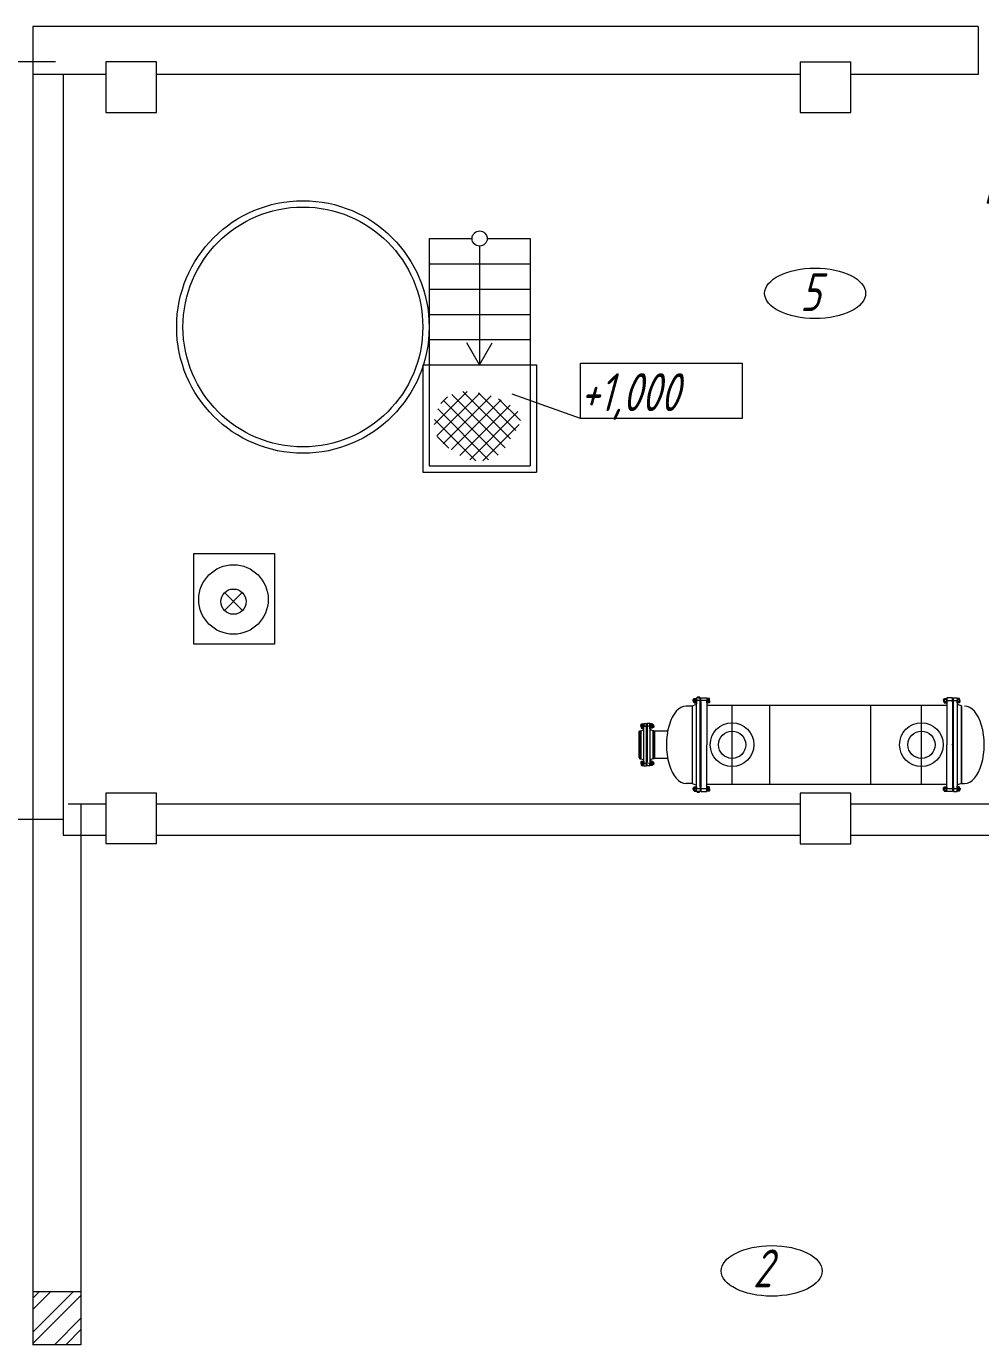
# Model space of a CAD drawing. Header units: millimetres. Extents: x 1663 to 6300, y 431 to 1491.
# Drawn here: x 2607.8 to 2683.4, y 1112.7 to 1217.1 of the extents above; entities that cross this region are included whole.
import ezdxf

# ---------------------------------------------------------------- set-up
doc = ezdxf.new("R2010")
doc.units = ezdxf.units.MM
for name, color, linetype, lineweight in [('Линия связи (Вновь)', 3, 'Continuous', 60), ('Строительный', 251, 'Continuous', 13), ('Текст', 2, 'Continuous', 25)]:
    doc.layers.add(name, color=color, linetype=linetype, lineweight=lineweight)
doc.styles.add('Simplex', font='simplex.shx', dxfattribs={"width": 0.7, "oblique": 15})

# ---------------------------------------------------------------- blocks, each defined once
blk = doc.blocks.new('A$C178B2837')
at = {"layer": 'Строительный', "ltscale": 100}
for p, q in [((119.26, 402.51), (44.36, 402.51)), ((44.36, 402.51), (44.36, 298.12)), ((119.26, 402.51), (119.26, 398.71)), ((46.16, 399.71), (8, 399.71)), ((54.16, 399.7), (50.16, 399.7)), ((50.16, 399.7), (50.16, 395.7)), ((54.16, 395.7), (54.16, 399.7)), ((105.16, 399.7), (105.16, 395.7)), ((105.16, 399.7), (109.16, 399.7)), ((109.16, 395.7), (109.16, 399.7)), ((50.16, 398.71), (44.36, 398.71)), ((46.76, 398.71), (46.76, 338.46)), ((105.16, 398.71), (54.16, 398.71)), ((119.26, 398.71), (109.16, 398.71)), ((50.16, 395.7), (54.16, 395.7)), ((105.16, 395.7), (109.16, 395.7)), ((75.76, 385.71), (79.16, 385.71)), ((75.76, 385.71), (75.76, 367.71)), ((80.36, 385.71), (83.76, 385.71)), ((83.76, 385.71), (83.76, 367.71)), ((79.76, 385.11), (79.76, 375.71)), ((75.76, 383.71), (83.76, 383.71)), ((75.76, 381.71), (83.76, 381.71)), ((75.76, 379.71), (83.76, 379.71)), ((75.76, 377.71), (83.76, 377.71)), ((79.76, 375.71, -0.75), (78.76, 377.45, -0.75)), ((79.76, 375.71, -0.75), (80.76, 377.45, -0.75)), ((87.74, 375.84), (100.57, 375.84)), ((87.74, 371.46), (87.74, 375.84)), ((100.57, 375.84), (100.57, 371.46)), ((75.26, 375.71), (84.26, 375.71)), ((75.26, 375.71), (75.26, 367.21)), ((84.26, 375.71), (84.26, 367.21)), ((76.15, 370.98), (78.78, 373.61)), ((76.37, 370.08), (79.78, 373.48)), ((76.69, 372.64), (77.22, 373.17)), ((76.88, 369.46), (80.67, 373.25)), ((76.9, 372.89), (81.24, 368.56)), ((77.51, 368.97), (81.47, 372.93)), ((77.55, 373.37), (81.79, 369.13)), ((78.44, 373.6), (82.2, 369.85)), ((79.66, 373.5), (82.64, 370.52)), ((81.26, 373.02), (82.99, 371.3)), ((87.74, 371.46), (82.33, 373.38)), ((76.44, 372.23), (80.47, 368.2)), ((78.19, 368.53), (82.19, 372.53)), ((78.98, 368.19), (82.79, 372.01)), ((76.18, 371.38), (79.45, 368.1)), ((80.02, 368.11), (82.9, 370.99)), ((100.57, 371.46), (87.74, 371.46)), ((76.39, 370.04), (77.33, 369.1)), ((75.76, 367.71), (83.76, 367.71)), ((75.26, 367.21), (84.26, 367.21)), ((57.13, 360.77), (63.52, 360.77)), ((57.13, 353.58), (57.13, 360.77)), ((63.52, 360.77), (63.52, 353.58)), ((59.56, 356.25), (60.96, 357.68)), ((59.56, 357.67), (60.97, 356.26)), ((63.62, 356.96), (63.62, 356.96)), ((63.52, 353.58), (57.13, 353.58)), ((96.59, 348.69), (96.12, 348.69)), ((96.59, 348.71), (96.89, 348.81)), ((96.59, 348.71), (96.6, 342.55)), ((98, 349.13), (96.63, 349.13)), ((96.68, 349.2), (96.71, 349.23)), ((96.68, 349.13), (96.68, 349.2)), ((96.68, 349.13), (96.68, 349.05)), ((96.68, 349.05), (96.71, 349.03)), ((96.69, 349.21), (96.74, 349.21)), ((96.69, 349.04), (96.74, 349.04)), ((96.71, 349.23), (96.74, 349.23)), ((96.71, 349.23), (96.71, 349.13)), ((96.71, 349.03), (96.71, 349.13)), ((96.71, 349.03), (96.74, 349.03)), ((96.74, 349.28), (96.75, 349.3)), ((96.74, 349.13), (96.74, 349.28)), ((96.74, 349.13), (96.74, 348.98)), ((96.74, 348.98), (96.75, 348.95)), ((96.75, 349.3), (96.93, 349.3)), ((96.75, 349.21), (96.93, 349.21)), ((96.75, 349.04), (96.93, 349.04)), ((96.75, 348.95), (96.93, 348.95)), ((96.93, 349.3), (96.94, 349.28)), ((96.93, 348.95), (96.94, 348.98)), ((96.94, 349.33), (96.94, 348.87)), ((97.23, 349.33), (96.94, 349.33)), ((96.94, 349.28), (96.94, 349.13)), ((96.94, 349.24), (96.94, 349.24)), ((96.94, 348.98), (96.94, 349.13)), ((96.94, 349.04), (96.94, 349.04)), ((96.94, 349.03), (96.94, 349.03)), ((96.95, 341.93), (96.94, 348.87)), ((97.02, 349.39), (97, 349.38)), ((97, 349.38), (97, 349.33)), ((97.1, 349.33), (97, 349.33)), ((97.1, 349.39), (97.02, 349.39)), ((97.05, 349.38), (97.05, 349.33)), ((97.08, 349.13), (97.08, 349.13)), ((97.1, 349.39), (97.19, 349.39)), ((97.1, 349.33), (97.2, 349.33)), ((97.15, 349.38), (97.15, 349.33)), ((97.19, 349.39), (97.2, 349.38)), ((97.2, 349.38), (97.2, 349.33)), ((97.23, 349.03), (97.23, 349.33)), ((97.29, 349.23), (97.23, 349.23)), ((97.23, 348.94), (97.23, 349.03)), ((97.29, 349.03), (97.23, 349.03)), ((97.26, 348.94), (97.23, 348.94)), ((97.24, 342.29), (97.23, 348.94)), ((97.29, 349.02), (97.26, 348.99)), ((97.26, 348.82), (97.26, 348.99)), ((97.26, 345.63), (97.26, 348.82)), ((97.26, 348.82), (97.26, 348.82)), ((97.29, 349.33), (97.76, 349.33)), ((97.29, 349.03), (97.29, 349.33)), ((97.29, 349.02), (97.29, 349.03)), ((97.29, 349.03), (97.29, 342.23)), ((97.76, 349.33), (97.76, 345.63)), ((97.77, 349.3), (97.76, 349.28)), ((97.76, 349.28), (97.76, 349.13)), ((97.76, 349.24), (97.76, 349.24)), ((97.76, 348.98), (97.76, 349.13)), ((97.76, 349.04), (97.76, 349.04)), ((97.76, 349.03), (97.76, 349.03)), ((97.77, 348.95), (97.76, 348.98)), ((97.76, 348.75), (116.76, 348.75)), ((97.95, 349.3), (97.77, 349.3)), ((97.95, 349.21), (97.77, 349.21)), ((97.95, 349.04), (97.77, 349.04)), ((97.95, 348.95), (97.77, 348.95)), ((97.96, 349.28), (97.95, 349.3)), ((97.96, 348.98), (97.95, 348.95)), ((97.96, 349.13), (97.96, 349.28)), ((97.98, 349.2), (97.96, 349.22)), ((97.97, 349.21), (97.96, 349.21)), ((97.96, 349.13), (97.96, 348.98)), ((97.98, 349.05), (97.96, 349.03)), ((97.97, 349.04), (97.96, 349.04)), ((97.98, 349.13), (97.98, 349.2)), ((97.98, 349.13), (97.98, 349.05)), ((99.76, 342.51), (99.76, 348.75)), ((102.76, 342.51), (102.76, 348.75)), ((110.76, 342.51), (110.76, 348.75)), ((114.76, 342.51), (114.76, 348.75)), ((116.5, 349.2), (116.53, 349.23)), ((116.5, 349.13), (116.5, 349.2)), ((116.5, 349.13), (116.5, 349.05)), ((116.5, 349.05), (116.53, 349.03)), ((116.51, 349.21), (116.56, 349.21)), ((116.51, 349.04), (116.56, 349.04)), ((116.53, 349.23), (116.56, 349.23)), ((116.53, 349.23), (116.53, 349.13)), ((116.53, 349.03), (116.53, 349.13)), ((116.53, 349.03), (116.56, 349.03)), ((116.56, 349.28), (116.57, 349.3)), ((116.56, 349.13), (116.56, 349.28)), ((116.56, 349.13), (116.56, 348.98)), ((116.56, 348.98), (116.57, 348.95)), ((116.57, 349.3), (116.75, 349.3)), ((116.57, 349.21), (116.75, 349.21)), ((116.57, 349.04), (116.75, 349.04)), ((116.57, 348.95), (116.75, 348.95)), ((116.73, 349.13), (117.26, 349.13)), ((116.75, 349.3), (116.76, 349.28)), ((116.75, 348.95), (116.76, 348.98)), ((117.23, 349.33), (116.76, 349.33)), ((116.76, 349.33), (116.76, 347.56)), ((116.76, 349.28), (116.76, 349.13)), ((116.76, 349.23), (116.76, 349.23)), ((116.76, 349.21), (116.76, 349.21)), ((116.76, 348.98), (116.76, 349.13)), ((116.9, 349.13), (116.9, 349.13)), ((117.23, 349.02), (117.23, 349.33)), ((117.29, 349.23), (117.23, 349.23)), ((117.29, 349.03), (117.23, 349.03)), ((117.23, 349.02), (117.23, 342.03)), ((117.23, 349.02), (117.26, 348.99)), ((117.26, 348.94), (117.26, 348.99)), ((117.26, 345.63), (117.26, 348.94)), ((117.26, 348.94), (117.29, 348.94)), ((117.27, 349.13), (117.6, 349.13)), ((117.29, 349.33), (117.58, 349.33)), ((117.29, 348.94), (117.29, 349.33)), ((117.29, 345.63), (117.29, 348.94)), ((117.4, 349.13), (117.4, 349.13)), ((117.58, 349.33), (117.58, 342.38)), ((117.59, 349.3), (117.58, 349.28)), ((117.58, 349.28), (117.58, 349.13)), ((117.58, 348.98), (117.58, 349.13)), ((117.58, 349.04), (117.58, 349.04)), ((117.58, 349.03), (117.58, 349.03)), ((117.59, 348.95), (117.58, 348.98)), ((117.77, 349.3), (117.59, 349.3)), ((117.77, 349.21), (117.59, 349.21)), ((117.77, 349.04), (117.59, 349.04)), ((117.77, 348.95), (117.59, 348.95)), ((117.93, 348.71), (117.63, 348.81)), ((117.78, 349.28), (117.77, 349.3)), ((117.78, 348.98), (117.77, 348.95)), ((117.78, 349.13), (117.78, 349.28)), ((117.8, 349.2), (117.78, 349.22)), ((117.79, 349.21), (117.78, 349.21)), ((117.78, 349.13), (117.78, 348.98)), ((117.8, 349.05), (117.78, 349.03)), ((117.79, 349.04), (117.78, 349.04)), ((117.8, 349.13), (117.8, 349.2)), ((117.8, 349.13), (117.8, 349.05)), ((117.93, 348.71), (117.93, 345.63)), ((117.93, 345.63), (117.93, 348.69)), ((92.4, 346.65), (92.45, 346.74)), ((92.4, 344.61), (92.4, 346.65)), ((92.45, 346.74), (92.55, 346.74)), ((92.45, 344.52), (92.45, 346.74)), ((93.57, 347.1), (92.48, 347.1)), ((92.55, 347.17), (92.57, 347.19)), ((92.55, 347.17), (92.57, 347.19)), ((92.55, 347.1), (92.55, 347.17)), ((92.55, 347.1), (92.55, 347.17)), ((92.55, 347.1), (92.55, 347.02)), ((92.55, 347.1), (92.55, 347.02)), ((92.55, 347.02), (92.57, 347)), ((92.55, 347.02), (92.57, 347)), ((92.55, 346.74), (92.71, 346.8)), ((92.55, 344.52), (92.55, 346.74)), ((92.56, 347.19), (92.57, 347.19)), ((92.56, 347.19), (92.57, 347.19)), ((92.56, 347.01), (92.57, 347.01)), ((92.56, 347.01), (92.57, 347.01)), ((92.57, 347.25), (92.58, 347.27)), ((92.57, 347.25), (92.58, 347.27)), ((92.57, 347.1), (92.57, 347.25)), ((92.57, 347.1), (92.57, 347.25)), ((92.57, 347.1), (92.57, 346.95)), ((92.57, 347.1), (92.57, 346.95)), ((92.57, 346.95), (92.58, 346.93)), ((92.57, 346.95), (92.58, 346.93)), ((92.58, 347.27), (92.76, 347.27)), ((92.58, 347.27), (92.76, 347.27)), ((92.58, 347.19), (92.76, 347.19)), ((92.58, 347.19), (92.76, 347.19)), ((92.58, 347.01), (92.76, 347.01)), ((92.58, 347.01), (92.76, 347.01)), ((92.58, 346.93), (92.76, 346.93)), ((92.58, 346.93), (92.76, 346.93)), ((92.75, 347.1), (93, 347.1)), ((92.76, 347.27), (92.77, 347.25)), ((92.76, 347.27), (92.77, 347.25)), ((92.76, 346.93), (92.77, 346.95)), ((92.76, 346.93), (92.77, 346.95)), ((92.77, 343.95), (92.77, 347.3)), ((92.77, 347.3), (92.98, 347.3)), ((92.77, 347.25), (92.77, 347.1)), ((92.77, 347.25), (92.77, 347.1)), ((92.77, 346.95), (92.77, 347.1)), ((92.77, 346.95), (92.77, 347.1)), ((92.98, 343.95), (92.98, 347.3)), ((92.98, 347.2), (93.04, 347.2)), ((92.98, 347.2), (93.04, 347.2)), ((92.98, 347), (93.04, 347)), ((92.98, 347), (93.04, 347)), ((92.98, 346.93), (93.01, 346.93)), ((93.04, 347), (93.01, 346.97)), ((93.01, 346.97), (93.01, 346.93)), ((93.01, 346.93), (93.01, 344.44)), ((93.25, 347.3), (93.04, 347.3)), ((93.04, 347.3), (93.04, 344.26)), ((93.04, 347), (93.04, 347)), ((93.25, 346.9), (93.25, 347.3)), ((93.26, 347.27), (93.25, 347.25)), ((93.26, 347.27), (93.25, 347.25)), ((93.25, 347.25), (93.25, 347.1)), ((93.25, 347.25), (93.25, 347.1)), ((93.25, 346.95), (93.25, 347.1)), ((93.25, 346.95), (93.25, 347.1)), ((93.26, 346.93), (93.25, 346.95)), ((93.26, 346.93), (93.25, 346.95)), ((93.25, 346.9), (93.25, 343.95)), ((93.44, 347.27), (93.26, 347.27)), ((93.44, 347.27), (93.26, 347.27)), ((93.44, 347.19), (93.26, 347.19)), ((93.44, 347.19), (93.26, 347.19)), ((93.44, 347.01), (93.26, 347.01)), ((93.44, 347.01), (93.26, 347.01)), ((93.44, 346.93), (93.26, 346.93)), ((93.44, 346.93), (93.26, 346.93)), ((93.47, 346.74), (93.32, 346.8)), ((93.45, 347.25), (93.44, 347.27)), ((93.45, 347.25), (93.44, 347.27)), ((93.45, 346.95), (93.44, 346.93)), ((93.45, 346.95), (93.44, 346.93)), ((93.45, 347.1), (93.45, 347.25)), ((93.45, 347.1), (93.45, 347.25)), ((93.53, 347.2), (93.45, 347.2)), ((93.53, 347.2), (93.45, 347.2)), ((93.54, 347.19), (93.45, 347.19)), ((93.54, 347.19), (93.45, 347.19)), ((93.45, 347.1), (93.45, 346.95)), ((93.45, 347.1), (93.45, 346.95)), ((93.54, 347.01), (93.45, 347.01)), ((93.54, 347.01), (93.45, 347.01)), ((93.53, 347), (93.45, 347)), ((93.53, 347), (93.45, 347)), ((93.57, 346.74), (93.47, 346.74)), ((93.47, 346.74), (93.47, 344.52)), ((93.55, 347.17), (93.53, 347.2)), ((93.53, 347.2), (93.53, 347.1)), ((93.55, 347.17), (93.53, 347.2)), ((93.53, 347.2), (93.53, 347.1)), ((93.53, 347), (93.53, 347.1)), ((93.53, 347), (93.53, 347.1)), ((93.55, 347.02), (93.53, 347)), ((93.55, 347.02), (93.53, 347)), ((93.55, 347.1), (93.55, 347.17)), ((93.55, 347.1), (93.55, 347.17)), ((93.55, 347.1), (93.55, 347.02)), ((93.55, 347.1), (93.55, 347.02)), ((93.62, 346.71), (93.57, 346.74)), ((93.57, 346.74), (93.57, 344.52)), ((93.62, 346.71), (93.62, 344.55)), ((94.66, 346.71), (93.62, 346.71)), ((93.62, 346.65), (93.62, 344.61)), ((116.76, 347.56), (116.76, 345.63)), ((97.26, 345.63), (97.26, 342.31)), ((97.76, 343.7), (97.76, 345.63)), ((116.76, 343.7), (116.76, 345.63)), ((117.23, 345.59), (117.23, 345.67)), ((117.26, 345.63), (117.26, 342.43)), ((117.29, 342.31), (117.29, 345.63)), ((117.93, 342.57), (117.93, 345.63)), ((117.93, 345.63), (117.93, 342.55)), ((92.4, 344.61), (92.45, 344.52)), ((92.45, 344.52), (92.55, 344.52)), ((92.55, 344.52), (92.71, 344.45)), ((93.47, 344.52), (93.32, 344.45)), ((93.57, 344.52), (93.47, 344.52)), ((93.62, 344.55), (93.57, 344.52)), ((94.66, 344.55), (93.62, 344.55)), ((93.04, 344.15), (92.5, 344.15)), ((92.55, 344.23), (92.57, 344.25)), ((92.55, 344.23), (92.57, 344.25)), ((92.55, 344.15), (92.55, 344.23)), ((92.55, 344.15), (92.55, 344.23)), ((92.55, 344.15), (92.55, 344.08)), ((92.55, 344.15), (92.55, 344.08)), ((92.55, 344.08), (92.57, 344.06)), ((92.55, 344.08), (92.57, 344.06)), ((92.56, 344.24), (92.57, 344.24)), ((92.56, 344.24), (92.57, 344.24)), ((92.56, 344.07), (92.57, 344.07)), ((92.56, 344.07), (92.57, 344.07)), ((92.57, 344.3), (92.58, 344.33)), ((92.57, 344.3), (92.58, 344.33)), ((92.57, 344.15), (92.57, 344.3)), ((92.57, 344.15), (92.57, 344.3)), ((92.57, 344.15), (92.57, 344)), ((92.57, 344.15), (92.57, 344)), ((92.57, 344), (92.58, 343.98)), ((92.57, 344), (92.58, 343.98)), ((92.58, 344.33), (92.76, 344.33)), ((92.58, 344.33), (92.76, 344.33)), ((92.58, 344.24), (92.76, 344.24)), ((92.58, 344.24), (92.76, 344.24)), ((92.58, 344.07), (92.76, 344.07)), ((92.58, 344.07), (92.76, 344.07)), ((92.58, 343.98), (92.76, 343.98)), ((92.58, 343.98), (92.76, 343.98)), ((92.75, 344.15), (93, 344.15)), ((92.76, 344.33), (92.77, 344.3)), ((92.76, 344.33), (92.77, 344.3)), ((92.76, 343.98), (92.77, 344)), ((92.76, 343.98), (92.77, 344)), ((92.77, 344.3), (92.77, 344.15)), ((92.77, 344.3), (92.77, 344.15)), ((92.77, 344), (92.77, 344.15)), ((92.77, 344), (92.77, 344.15)), ((92.77, 343.95), (92.98, 343.95)), ((92.98, 344.33), (93.01, 344.33)), ((92.98, 344.25), (93.04, 344.25)), ((92.98, 344.25), (93.04, 344.25)), ((92.98, 344.05), (93.04, 344.05)), ((92.98, 344.05), (93.04, 344.05)), ((93.01, 344.45), (93.01, 344.29)), ((93.04, 344.26), (93.01, 344.29)), ((93.04, 344.25), (93.04, 344.26)), ((93.04, 343.95), (93.04, 344.25)), ((93.25, 343.95), (93.04, 343.95)), ((93.59, 344.15), (93.15, 344.15)), ((93.26, 344.33), (93.25, 344.3)), ((93.26, 344.33), (93.25, 344.3)), ((93.25, 344.3), (93.25, 344.15)), ((93.25, 344.3), (93.25, 344.15)), ((93.25, 344), (93.25, 344.15)), ((93.25, 344), (93.25, 344.15)), ((93.26, 343.98), (93.25, 344)), ((93.26, 343.98), (93.25, 344)), ((93.44, 344.33), (93.26, 344.33)), ((93.44, 344.33), (93.26, 344.33)), ((93.44, 344.24), (93.26, 344.24)), ((93.44, 344.24), (93.26, 344.24)), ((93.44, 344.07), (93.26, 344.07)), ((93.44, 344.07), (93.26, 344.07)), ((93.44, 343.98), (93.26, 343.98)), ((93.44, 343.98), (93.26, 343.98)), ((93.45, 344.3), (93.44, 344.33)), ((93.45, 344.3), (93.44, 344.33)), ((93.45, 344), (93.44, 343.98)), ((93.45, 344), (93.44, 343.98)), ((93.45, 344.15), (93.45, 344.3)), ((93.45, 344.15), (93.45, 344.3)), ((93.53, 344.25), (93.45, 344.25)), ((93.53, 344.25), (93.45, 344.25)), ((93.54, 344.24), (93.45, 344.24)), ((93.54, 344.24), (93.45, 344.24)), ((93.45, 344.15), (93.45, 344)), ((93.45, 344.15), (93.45, 344)), ((93.54, 344.07), (93.45, 344.07)), ((93.54, 344.07), (93.45, 344.07)), ((93.53, 344.05), (93.45, 344.05)), ((93.53, 344.05), (93.45, 344.05)), ((93.55, 344.23), (93.53, 344.25)), ((93.53, 344.25), (93.53, 344.15)), ((93.55, 344.23), (93.53, 344.25)), ((93.53, 344.25), (93.53, 344.15)), ((93.53, 344.05), (93.53, 344.15)), ((93.53, 344.05), (93.53, 344.15)), ((93.55, 344.08), (93.53, 344.05)), ((93.55, 344.08), (93.53, 344.05)), ((93.55, 344.15), (93.55, 344.23)), ((93.55, 344.15), (93.55, 344.23)), ((93.55, 344.15), (93.55, 344.08)), ((93.55, 344.15), (93.55, 344.08)), ((97.76, 341.93), (97.76, 343.7)), ((116.76, 341.93), (116.76, 343.7)), ((96.59, 342.57), (96.12, 342.57)), ((96.6, 342.55), (96.9, 342.45)), ((97.76, 342.51), (116.06, 342.51)), ((116.06, 342.51), (116.76, 342.51)), ((117.26, 342.43), (117.26, 342.27)), ((117.93, 342.55), (117.62, 342.45)), ((117.93, 342.57), (118.18, 342.57)), ((54.16, 341.8), (50.16, 341.8)), ((50.16, 341.8), (50.16, 337.8)), ((54.16, 337.8), (54.16, 341.8)), ((98, 342.13), (96.63, 342.13)), ((96.68, 342.2), (96.71, 342.23)), ((96.68, 342.2), (96.71, 342.23)), ((96.68, 342.13), (96.68, 342.2)), ((96.68, 342.13), (96.68, 342.2)), ((96.68, 342.13), (96.68, 342.05)), ((96.68, 342.13), (96.68, 342.05)), ((96.68, 342.05), (96.71, 342.03)), ((96.68, 342.05), (96.71, 342.03)), ((96.69, 342.21), (96.75, 342.21)), ((96.69, 342.21), (96.75, 342.21)), ((96.69, 342.04), (96.75, 342.04)), ((96.69, 342.04), (96.75, 342.04)), ((96.71, 342.23), (96.75, 342.23)), ((96.71, 342.23), (96.71, 342.13)), ((96.71, 342.23), (96.75, 342.23)), ((96.71, 342.23), (96.71, 342.13)), ((96.71, 342.03), (96.71, 342.13)), ((96.71, 342.03), (96.71, 342.13)), ((96.71, 342.03), (96.75, 342.03)), ((96.71, 342.03), (96.75, 342.03)), ((96.75, 342.28), (96.76, 342.3)), ((96.75, 342.28), (96.76, 342.3)), ((96.75, 342.13), (96.75, 342.28)), ((96.75, 342.13), (96.75, 342.28)), ((96.75, 342.13), (96.75, 341.98)), ((96.75, 342.13), (96.75, 341.98)), ((96.75, 341.98), (96.76, 341.95)), ((96.75, 341.98), (96.76, 341.95)), ((96.76, 342.3), (96.93, 342.3)), ((96.76, 342.3), (96.93, 342.3)), ((96.76, 342.21), (96.93, 342.21)), ((96.76, 342.21), (96.93, 342.21)), ((96.76, 342.04), (96.93, 342.04)), ((96.76, 342.04), (96.93, 342.04)), ((96.76, 341.95), (96.93, 341.95)), ((96.76, 341.95), (96.93, 341.95)), ((96.93, 342.3), (96.95, 342.28)), ((96.93, 342.3), (96.95, 342.28)), ((96.93, 341.95), (96.95, 341.98)), ((96.93, 341.95), (96.95, 341.98)), ((96.95, 342.28), (96.95, 342.13)), ((96.95, 342.28), (96.95, 342.13)), ((96.95, 342.24), (96.95, 342.24)), ((96.95, 341.98), (96.95, 342.13)), ((96.95, 341.98), (96.95, 342.13)), ((96.95, 342.04), (96.95, 342.04)), ((96.95, 342.03), (96.95, 342.03)), ((97.24, 341.93), (96.95, 341.93)), ((96.99, 341.87), (96.99, 341.93)), ((97.09, 341.93), (96.99, 341.93)), ((97.01, 341.86), (96.99, 341.87)), ((97.09, 341.86), (97.01, 341.86)), ((97.04, 341.87), (97.04, 341.93)), ((97.08, 342.13), (97.08, 342.13)), ((97.08, 342.13), (97.08, 342.13)), ((97.09, 341.93), (97.19, 341.93)), ((97.09, 341.86), (97.17, 341.86)), ((97.14, 341.87), (97.14, 341.93)), ((97.17, 341.86), (97.19, 341.87)), ((97.19, 341.87), (97.19, 341.93)), ((97.24, 342.31), (97.24, 342.23)), ((97.26, 342.31), (97.24, 342.31)), ((97.24, 342.23), (97.24, 341.93)), ((97.29, 342.23), (97.24, 342.23)), ((97.29, 342.23), (97.24, 342.23)), ((97.29, 342.03), (97.24, 342.03)), ((97.29, 342.03), (97.24, 342.03)), ((97.26, 342.31), (97.26, 342.27)), ((97.29, 342.24), (97.26, 342.27)), ((97.29, 342.24), (97.29, 342.03)), ((97.29, 342.13), (97.29, 342.13)), ((97.29, 342.03), (97.29, 341.93)), ((97.29, 341.93), (97.76, 341.93)), ((97.58, 342.13), (97.58, 342.13)), ((97.58, 342.13), (97.58, 342.13)), ((97.77, 342.3), (97.76, 342.28)), ((97.77, 342.3), (97.76, 342.28)), ((97.76, 342.28), (97.76, 342.13)), ((97.76, 342.28), (97.76, 342.13)), ((97.76, 342.24), (97.76, 342.24)), ((97.76, 341.98), (97.76, 342.13)), ((97.76, 341.98), (97.76, 342.13)), ((97.76, 342.04), (97.76, 342.04)), ((97.76, 342.03), (97.76, 342.03)), ((97.76, 342.03), (97.76, 342.03)), ((97.77, 341.95), (97.76, 341.98)), ((97.77, 341.95), (97.76, 341.98)), ((97.95, 342.3), (97.77, 342.3)), ((97.95, 342.3), (97.77, 342.3)), ((97.95, 342.21), (97.77, 342.21)), ((97.95, 342.21), (97.77, 342.21)), ((97.95, 342.04), (97.77, 342.04)), ((97.95, 342.04), (97.77, 342.04)), ((97.95, 341.95), (97.77, 341.95)), ((97.95, 341.95), (97.77, 341.95)), ((97.96, 342.28), (97.95, 342.3)), ((97.96, 342.28), (97.95, 342.3)), ((97.96, 341.98), (97.95, 341.95)), ((97.96, 341.98), (97.95, 341.95)), ((97.96, 342.13), (97.96, 342.28)), ((97.96, 342.13), (97.96, 342.28)), ((97.98, 342.2), (97.96, 342.22)), ((97.98, 342.2), (97.96, 342.22)), ((97.97, 342.21), (97.96, 342.21)), ((97.97, 342.21), (97.96, 342.21)), ((97.96, 342.13), (97.96, 341.98)), ((97.96, 342.13), (97.96, 341.98)), ((97.98, 342.05), (97.96, 342.03)), ((97.98, 342.05), (97.96, 342.03)), ((97.97, 342.04), (97.96, 342.04)), ((97.97, 342.04), (97.96, 342.04)), ((97.98, 342.13), (97.98, 342.2)), ((97.98, 342.13), (97.98, 342.2)), ((97.98, 342.13), (97.98, 342.05)), ((97.98, 342.13), (97.98, 342.05)), ((109.16, 341.79), (105.16, 341.79)), ((105.16, 341.79), (105.16, 337.79)), ((109.16, 337.79), (109.16, 341.79)), ((117.87, 342.13), (116.45, 342.13)), ((116.5, 342.2), (116.52, 342.23)), ((116.5, 342.2), (116.52, 342.23)), ((116.5, 342.13), (116.5, 342.2)), ((116.5, 342.13), (116.5, 342.2)), ((116.5, 342.13), (116.5, 342.05)), ((116.5, 342.13), (116.5, 342.05)), ((116.5, 342.05), (116.52, 342.03)), ((116.5, 342.05), (116.52, 342.03)), ((116.51, 342.21), (116.56, 342.21)), ((116.51, 342.21), (116.56, 342.21)), ((116.51, 342.04), (116.56, 342.04)), ((116.51, 342.04), (116.56, 342.04)), ((116.52, 342.23), (116.56, 342.23)), ((116.52, 342.23), (116.52, 342.13)), ((116.52, 342.23), (116.56, 342.23)), ((116.52, 342.23), (116.52, 342.13)), ((116.52, 342.03), (116.52, 342.13)), ((116.52, 342.03), (116.52, 342.13)), ((116.52, 342.03), (116.56, 342.03)), ((116.52, 342.03), (116.56, 342.03)), ((116.56, 342.28), (116.57, 342.3)), ((116.56, 342.28), (116.57, 342.3)), ((116.56, 342.13), (116.56, 342.28)), ((116.56, 342.13), (116.56, 342.28)), ((116.56, 342.13), (116.56, 341.98)), ((116.56, 342.13), (116.56, 341.98)), ((116.56, 341.98), (116.57, 341.95)), ((116.56, 341.98), (116.57, 341.95)), ((116.57, 342.3), (116.75, 342.3)), ((116.57, 342.3), (116.75, 342.3)), ((116.57, 342.21), (116.75, 342.21)), ((116.57, 342.21), (116.75, 342.21)), ((116.57, 342.04), (116.75, 342.04)), ((116.57, 342.04), (116.75, 342.04)), ((116.57, 341.95), (116.75, 341.95)), ((116.57, 341.95), (116.75, 341.95)), ((116.75, 342.3), (116.76, 342.28)), ((116.75, 342.3), (116.76, 342.28)), ((116.75, 341.95), (116.76, 341.98)), ((116.75, 341.95), (116.76, 341.98)), ((116.76, 342.28), (116.76, 342.13)), ((116.76, 342.28), (116.76, 342.13)), ((116.76, 342.23), (116.76, 342.23)), ((116.76, 342.23), (116.76, 342.23)), ((116.76, 342.21), (116.76, 342.21)), ((116.76, 342.21), (116.76, 342.21)), ((116.76, 341.98), (116.76, 342.13)), ((116.76, 341.98), (116.76, 342.13)), ((116.76, 342.01), (116.76, 342.01)), ((117.23, 341.93), (116.76, 341.93)), ((116.9, 342.13), (116.9, 342.13)), ((116.9, 342.13), (116.9, 342.13)), ((117.23, 342.24), (117.26, 342.27)), ((117.29, 342.23), (117.23, 342.23)), ((117.29, 342.23), (117.23, 342.23)), ((117.23, 342.03), (117.23, 341.93)), ((117.29, 342.03), (117.23, 342.03)), ((117.29, 342.03), (117.23, 342.03)), ((117.26, 342.31), (117.29, 342.31)), ((117.29, 342.31), (117.29, 342.03)), ((117.29, 342.03), (117.29, 341.93)), ((117.29, 341.93), (117.58, 341.93)), ((117.4, 342.13), (117.4, 342.13)), ((117.4, 342.13), (117.4, 342.13)), ((117.4, 342.13), (117.4, 342.13)), ((117.4, 342.13), (117.4, 342.13)), ((117.58, 341.93), (117.58, 342.38)), ((117.59, 342.3), (117.58, 342.28)), ((117.59, 342.3), (117.58, 342.28)), ((117.58, 342.28), (117.58, 342.13)), ((117.58, 342.28), (117.58, 342.13)), ((117.58, 342.24), (117.58, 342.24)), ((117.58, 341.98), (117.58, 342.13)), ((117.58, 341.98), (117.58, 342.13)), ((117.58, 342.04), (117.58, 342.04)), ((117.58, 342.04), (117.58, 342.04)), ((117.58, 342.03), (117.58, 342.03)), ((117.58, 342.03), (117.58, 342.03)), ((117.59, 341.95), (117.58, 341.98)), ((117.59, 341.95), (117.58, 341.98)), ((117.76, 342.3), (117.59, 342.3)), ((117.76, 342.3), (117.59, 342.3)), ((117.76, 342.21), (117.59, 342.21)), ((117.76, 342.21), (117.59, 342.21)), ((117.76, 342.04), (117.59, 342.04)), ((117.76, 342.04), (117.59, 342.04)), ((117.76, 341.95), (117.59, 341.95)), ((117.76, 341.95), (117.59, 341.95)), ((117.78, 342.28), (117.76, 342.3)), ((117.78, 342.28), (117.76, 342.3)), ((117.78, 341.98), (117.76, 341.95)), ((117.78, 341.98), (117.76, 341.95)), ((117.78, 342.13), (117.78, 342.28)), ((117.78, 342.13), (117.78, 342.28)), ((117.8, 342.2), (117.78, 342.22)), ((117.8, 342.2), (117.78, 342.22)), ((117.79, 342.21), (117.78, 342.21)), ((117.79, 342.21), (117.78, 342.21)), ((117.78, 342.13), (117.78, 341.98)), ((117.78, 342.13), (117.78, 341.98)), ((117.8, 342.05), (117.78, 342.03)), ((117.8, 342.05), (117.78, 342.03)), ((117.79, 342.04), (117.78, 342.04)), ((117.79, 342.04), (117.78, 342.04)), ((117.8, 342.13), (117.8, 342.2)), ((117.8, 342.13), (117.8, 342.2)), ((117.8, 342.13), (117.8, 342.05)), ((117.8, 342.13), (117.8, 342.05)), ((47.16, 340.96), (50.16, 340.96)), ((47.16, 340.96), (50.16, 340.96)), ((48.16, 340.96), (48.16, 298.12)), ((54.16, 340.96), (60.6, 340.96)), ((54.16, 340.96), (60.6, 340.96)), ((60.6, 340.96), (105.16, 340.96)), ((71.2, 340.96), (105.16, 340.96)), ((109.16, 340.96), (160.16, 340.96)), ((109.16, 340.96), (160.16, 340.96)), ((46.76, 339.71), (8, 339.71)), ((46.76, 338.46), (50.16, 338.46)), ((54.16, 338.46), (60.6, 338.46)), ((60.6, 338.46), (105.16, 338.46)), ((109.16, 338.46), (160.16, 338.46)), ((50.16, 337.8), (54.16, 337.8)), ((105.16, 337.79), (109.16, 337.79)), ((44.36, 302.32), (48.16, 302.32)), ((44.36, 301.8), (44.89, 302.32)), ((44.36, 299.1), (47.58, 302.32)), ((44.36, 300.9), (45.79, 302.32)), ((44.36, 298.21), (48.16, 302.01)), ((46.08, 298.12), (48.16, 300.21)), ((46.97, 298.12), (48.16, 299.31)), ((48.16, 298.12), (44.34, 298.12))]:
    blk.add_line(p, q, dxfattribs=at)
for centre, radius in [((65.76, 378.71), 10), ((65.76, 378.71), 9.5), ((79.76, 385.71), 0.6), ((60.26, 357.13), 2.75), ((60.26, 357.13), 2.75), ((60.26, 356.96), 1), ((99.76, 345.63), 1.73), ((99.76, 345.63), 1.08), ((114.76, 345.63), 1.73), ((114.76, 345.63), 1.08)]:
    blk.add_circle(centre, radius, dxfattribs=at)
for centre, radius, start, end in [((96.82, 349.26), 0.0803, 156.8388, 213.0259), ((97.04, 349.13), 0.296, 162.989, 180.017), ((97.04, 349.13), 0.296, 180.017, 197.045), ((96.82, 349), 0.0803, 147.0081, 203.1952), ((96.87, 348.87), 0.07, 288.4773, 0.0373), ((96.86, 349.26), 0.0803, 327.0081, 23.1952), ((96.65, 349.13), 0.296, 0.017, 17.045), ((96.65, 349.13), 0.296, 342.989, 0.017), ((96.86, 349), 0.0803, 336.8387, 33.0259), ((97.03, 349.35), 0.0408, 53.1313, 115.5483), ((97.1, 349.24), 0.153, 89.8263, 108.5317), ((97.1, 349.24), 0.153, 71.1209, 89.8263), ((97.18, 349.35), 0.0408, 64.1042, 126.5212), ((97.84, 349.26), 0.0803, 156.8387, 213.0259), ((98.06, 349.13), 0.296, 162.989, 180.017), ((98.06, 349.13), 0.296, 180.017, 197.045), ((97.84, 349), 0.0803, 147.0081, 203.1952), ((97.88, 349.26), 0.0803, 327.0081, 23.1952), ((97.67, 349.13), 0.296, 0.017, 17.045), ((97.67, 349.13), 0.296, 342.989, 0.017), ((97.88, 349), 0.0803, 336.8388, 33.0259), ((116.64, 349.26), 0.0803, 156.8388, 213.0259), ((116.86, 349.13), 0.296, 162.989, 180.017), ((116.86, 349.13), 0.296, 180.017, 197.045), ((116.64, 349), 0.0803, 147.0081, 203.1952), ((116.68, 349.26), 0.0803, 327.0081, 23.1952), ((116.47, 349.13), 0.296, 0.017, 17.045), ((116.47, 349.13), 0.296, 342.989, 0.017), ((116.68, 349), 0.0803, 336.8387, 33.0259), ((117.66, 349.26), 0.0803, 156.8387, 213.0259), ((117.88, 349.13), 0.296, 162.989, 180.017), ((117.88, 349.13), 0.296, 180.017, 197.045), ((117.66, 349), 0.0803, 147.0081, 203.1952), ((117.65, 348.87), 0.07, 179.9627, 251.5227), ((117.7, 349.26), 0.0803, 327.0081, 23.1952), ((117.49, 349.13), 0.296, 0.017, 17.045), ((117.49, 349.13), 0.296, 342.989, 0.017), ((117.7, 349), 0.0803, 336.8388, 33.0259), ((92.65, 347.23), 0.0803, 156.8218, 213.0089), ((92.65, 347.23), 0.0803, 156.8218, 213.0089), ((92.87, 347.1), 0.296, 162.972, 180), ((92.87, 347.1), 0.296, 162.972, 180), ((92.87, 347.1), 0.296, 180, 197.028), ((92.87, 347.1), 0.296, 180, 197.028), ((92.65, 346.97), 0.0803, 146.9911, 203.1782), ((92.65, 346.97), 0.0803, 146.9911, 203.1782), ((92.67, 346.9), 0.105, 292.62, 0), ((92.69, 347.23), 0.0803, 326.9911, 23.1782), ((92.69, 347.23), 0.0803, 326.9911, 23.1782), ((92.48, 347.1), 0.296, 0, 17.028), ((92.48, 347.1), 0.296, 0, 17.028), ((92.48, 347.1), 0.296, 342.972, 0), ((92.48, 347.1), 0.296, 342.972, 0), ((92.69, 346.97), 0.0803, 336.8218, 33.0089), ((92.69, 346.97), 0.0803, 336.8218, 33.0089), ((93.33, 347.23), 0.0803, 156.8218, 213.0089), ((93.33, 347.23), 0.0803, 156.8218, 213.0089), ((93.55, 347.1), 0.296, 162.972, 180), ((93.55, 347.1), 0.296, 162.972, 180), ((93.55, 347.1), 0.296, 180, 197.028), ((93.55, 347.1), 0.296, 180, 197.028), ((93.33, 346.97), 0.0803, 146.9911, 203.1782), ((93.33, 346.97), 0.0803, 146.9911, 203.1782), ((93.36, 346.9), 0.105, 180, 247.38), ((93.37, 347.23), 0.0803, 326.9911, 23.1782), ((93.37, 347.23), 0.0803, 326.9911, 23.1782), ((93.16, 347.1), 0.296, 0, 17.028), ((93.16, 347.1), 0.296, 0, 17.028), ((93.16, 347.1), 0.296, 342.972, 0), ((93.16, 347.1), 0.296, 342.972, 0), ((93.37, 346.97), 0.0803, 336.8218, 33.0089), ((93.37, 346.97), 0.0803, 336.8218, 33.0089), ((92.65, 344.28), 0.0803, 156.8218, 213.0089), ((92.65, 344.28), 0.0803, 156.8218, 213.0089), ((92.87, 344.15), 0.296, 162.972, 180), ((92.87, 344.15), 0.296, 162.972, 180), ((92.87, 344.15), 0.296, 180, 197.028), ((92.87, 344.15), 0.296, 180, 197.028), ((92.65, 344.02), 0.0803, 146.9911, 203.1782), ((92.65, 344.02), 0.0803, 146.9911, 203.1782), ((92.67, 344.36), 0.105, 0, 67.38), ((92.69, 344.28), 0.0803, 326.9911, 23.1782), ((92.69, 344.28), 0.0803, 326.9911, 23.1782), ((92.48, 344.15), 0.296, 0, 17.028), ((92.48, 344.15), 0.296, 0, 17.028), ((92.48, 344.15), 0.296, 342.972, 0), ((92.48, 344.15), 0.296, 342.972, 0), ((92.69, 344.02), 0.0803, 336.8218, 33.0089), ((92.69, 344.02), 0.0803, 336.8218, 33.0089), ((93.36, 344.36), 0.105, 112.62, 180), ((93.33, 344.28), 0.0803, 156.8218, 213.0089), ((93.33, 344.28), 0.0803, 156.8218, 213.0089), ((93.55, 344.15), 0.296, 162.972, 180), ((93.55, 344.15), 0.296, 162.972, 180), ((93.55, 344.15), 0.296, 180, 197.028), ((93.55, 344.15), 0.296, 180, 197.028), ((93.33, 344.02), 0.0803, 146.9911, 203.1782), ((93.33, 344.02), 0.0803, 146.9911, 203.1782), ((93.37, 344.28), 0.0803, 326.9911, 23.1782), ((93.37, 344.28), 0.0803, 326.9911, 23.1782), ((93.16, 344.15), 0.296, 0, 17.028), ((93.16, 344.15), 0.296, 0, 17.028), ((93.16, 344.15), 0.296, 342.972, 0), ((93.16, 344.15), 0.296, 342.972, 0), ((93.37, 344.02), 0.0803, 336.8218, 33.0089), ((93.37, 344.02), 0.0803, 336.8218, 33.0089), ((96.88, 342.38), 0.07, 0.0373, 71.5973), ((117.65, 342.38), 0.07, 108.4027, 179.9627), ((96.83, 342.26), 0.0803, 156.8388, 213.0259), ((96.83, 342.26), 0.0803, 156.8388, 213.0259), ((97.04, 342.13), 0.296, 162.989, 180.017), ((97.04, 342.13), 0.296, 162.989, 180.017), ((97.04, 342.13), 0.296, 180.017, 197.045), ((97.04, 342.13), 0.296, 180.017, 197.045), ((96.83, 342), 0.0803, 147.0081, 203.1952), ((96.83, 342), 0.0803, 147.0081, 203.1952), ((96.87, 342.26), 0.0803, 327.0081, 23.1952), ((96.87, 342.26), 0.0803, 327.0081, 23.1952), ((96.65, 342.13), 0.296, 0.017, 17.045), ((96.65, 342.13), 0.296, 0.017, 17.045), ((96.65, 342.13), 0.296, 342.989, 0.017), ((96.65, 342.13), 0.296, 342.989, 0.017), ((96.87, 342), 0.0803, 336.8387, 33.0259), ((96.87, 342), 0.0803, 336.8387, 33.0259), ((97.02, 341.9), 0.0408, 244.278, 306.695), ((97.09, 342.02), 0.153, 251.2946, 270), ((97.09, 342.02), 0.153, 270, 288.7054), ((97.16, 341.9), 0.0408, 233.305, 295.722), ((97.84, 342.26), 0.0803, 156.8387, 213.0259), ((97.84, 342.26), 0.0803, 156.8387, 213.0259), ((98.06, 342.13), 0.296, 162.989, 180.017), ((98.06, 342.13), 0.296, 162.989, 180.017), ((98.06, 342.13), 0.296, 180.017, 197.045), ((98.06, 342.13), 0.296, 180.017, 197.045), ((97.84, 342), 0.0803, 147.0081, 203.1952), ((97.84, 342), 0.0803, 147.0081, 203.1952), ((97.88, 342.26), 0.0803, 327.0081, 23.1952), ((97.88, 342.26), 0.0803, 327.0081, 23.1952), ((97.67, 342.13), 0.296, 0.017, 17.045), ((97.67, 342.13), 0.296, 0.017, 17.045), ((97.67, 342.13), 0.296, 342.989, 0.017), ((97.67, 342.13), 0.296, 342.989, 0.017), ((97.88, 342), 0.0803, 336.8388, 33.0259), ((97.88, 342), 0.0803, 336.8388, 33.0259), ((116.64, 342.26), 0.0803, 156.8388, 213.0259), ((116.64, 342.26), 0.0803, 156.8388, 213.0259), ((116.86, 342.13), 0.296, 162.989, 180.017), ((116.86, 342.13), 0.296, 162.989, 180.017), ((116.86, 342.13), 0.296, 180.017, 197.045), ((116.86, 342.13), 0.296, 180.017, 197.045), ((116.64, 342), 0.0803, 147.0081, 203.1952), ((116.64, 342), 0.0803, 147.0081, 203.1952), ((116.68, 342.26), 0.0803, 327.0081, 23.1952), ((116.68, 342.26), 0.0803, 327.0081, 23.1952), ((116.47, 342.13), 0.296, 0.017, 17.045), ((116.47, 342.13), 0.296, 0.017, 17.045), ((116.47, 342.13), 0.296, 342.989, 0.017), ((116.47, 342.13), 0.296, 342.989, 0.017), ((116.68, 342), 0.0803, 336.8387, 33.0259), ((116.68, 342), 0.0803, 336.8387, 33.0259), ((117.66, 342.26), 0.0803, 156.8387, 213.0259), ((117.66, 342.26), 0.0803, 156.8387, 213.0259), ((117.87, 342.13), 0.296, 162.989, 180.017), ((117.87, 342.13), 0.296, 162.989, 180.017), ((117.87, 342.13), 0.296, 180.017, 197.045), ((117.87, 342.13), 0.296, 180.017, 197.045), ((117.66, 342), 0.0803, 147.0081, 203.1952), ((117.66, 342), 0.0803, 147.0081, 203.1952), ((117.7, 342.26), 0.0803, 327.0081, 23.1952), ((117.7, 342.26), 0.0803, 327.0081, 23.1952), ((117.48, 342.13), 0.296, 0.017, 17.045), ((117.48, 342.13), 0.296, 0.017, 17.045), ((117.48, 342.13), 0.296, 342.989, 0.017), ((117.48, 342.13), 0.296, 342.989, 0.017), ((117.7, 342), 0.0803, 336.8388, 33.0259), ((117.7, 342), 0.0803, 336.8388, 33.0259)]:
    blk.add_arc(centre, radius, start, end, dxfattribs=at)
for centre in [(106.34, 381.37), (102.9, 303.96)]:
    blk.add_ellipse(centre, major_axis=(-4, 0), ratio=0.5, dxfattribs=at)
for centre, major_axis in [((96.12, 345.63), (0, 3.06)), ((118.18, 345.63), (0, -3.06))]:
    blk.add_ellipse(centre, major_axis=major_axis, ratio=0.509804, start_param=0, end_param=3.141593, dxfattribs=at)
at = {"layer": 'Строительный', "ltscale": 100, "style": 'Simplex', "oblique": 15, "width": 0.7}
for s, p in [('5', (105.15, 379.97)), ('+1,000', (87.74, 372.05)), ('2', (101.41, 302.66))]:
    blk.add_text(s, height=3, dxfattribs=at).set_placement(p)

msp = doc.modelspace()

# ---------------------------------------------------------------- block references
at = {"layer": 'Линия связи (Вновь)'}
msp.add_blockref('A$C178B2837', (2563.9, 814.59), dxfattribs=at)

# ---------------------------------------------------------------- next in the draw order: texts
at = {"layer": 'Текст', "ltscale": 100, "insert": (2688.12, 1204.55), "char_height": 3, "width": 10.7911, "attachment_point": 5, "style": 'Simplex', "bg_fill": 3, "box_fill_scale": 1.2, "bg_fill_color": 256, "bg_fill_transparency": 0}
msp.add_mtext('BIAS1.1', dxfattribs=at)

doc.saveas('drawing.dxf')
